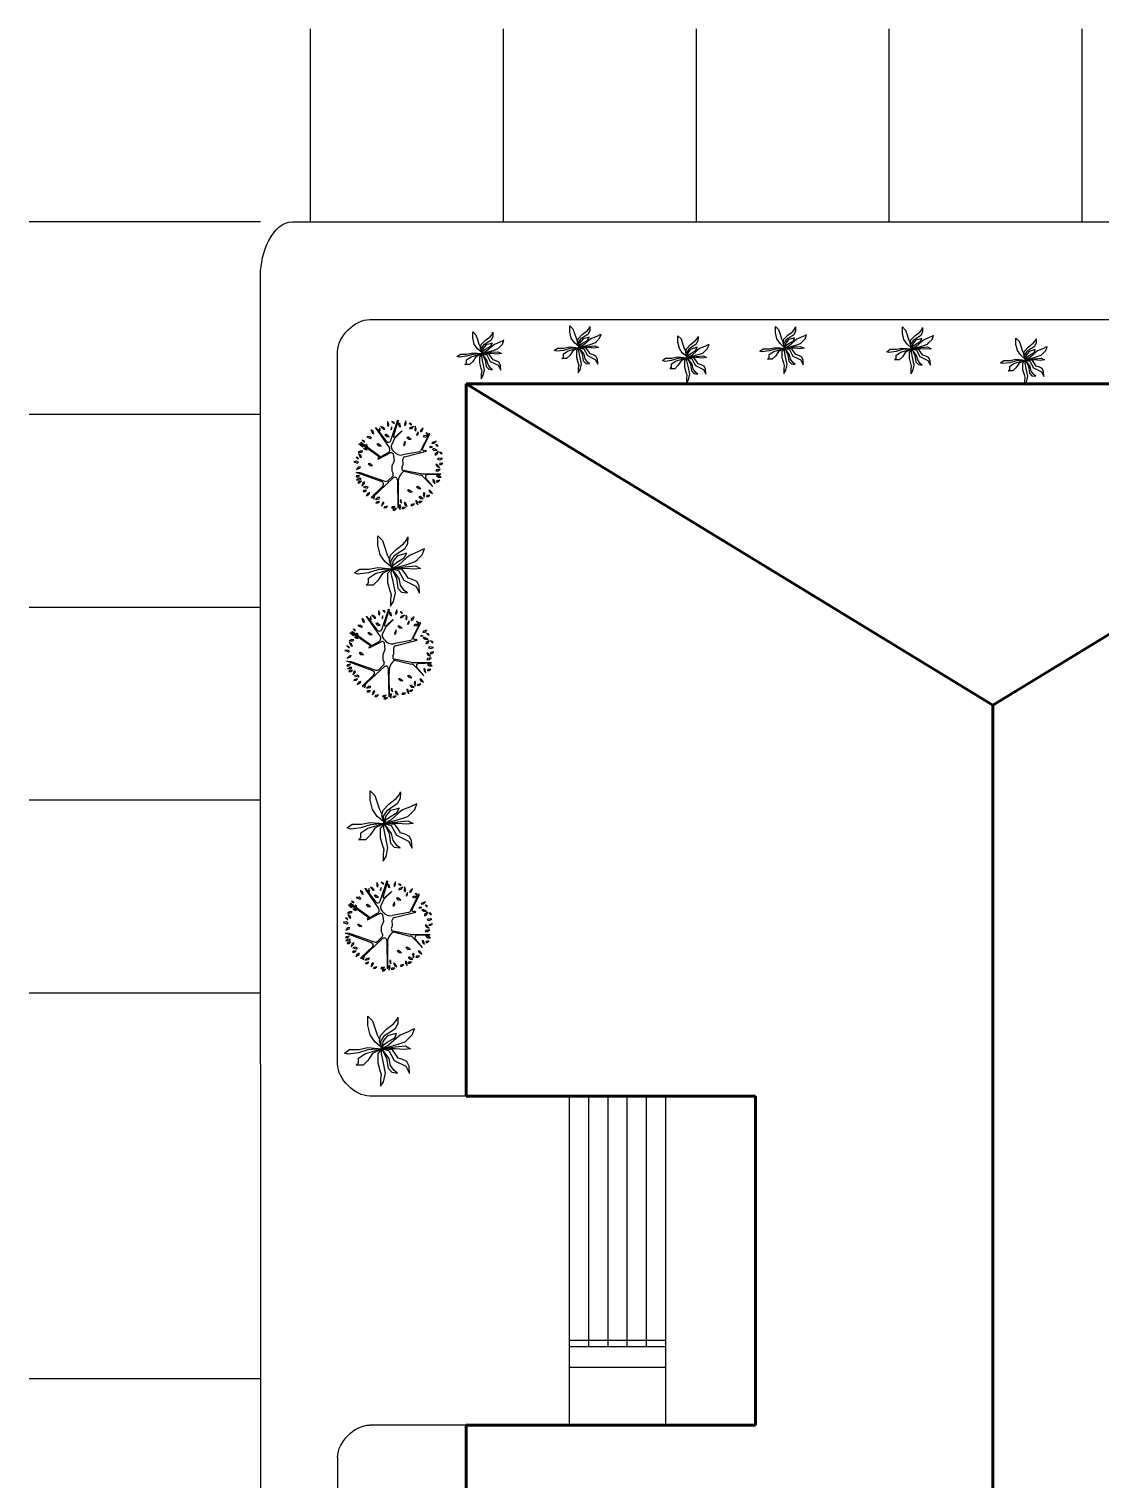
# Model space of a CAD drawing. Header units: millimetres. Extents: x -273369 to 399464, y -35443 to 194245.
# Drawn here: x -178749 to -162076, y -15001 to 7557 of the extents above; entities that cross this region are included whole.
import ezdxf

# ---------------------------------------------------------------- set-up
doc = ezdxf.new("R2010")
doc.units = ezdxf.units.MM
doc.layers.add('TREES', color=3, linetype='Continuous')

# ---------------------------------------------------------------- blocks, each defined once
blk = doc.blocks.new('R_TREE8')
at = {"layer": 'TREES', "color": 3}
for p, q in [((-86, 880), (-139, 649)), ((-4, 1005), (-86, 880)), ((-22, 686), (-4, 818)), ((-4, 818), (-4, 1005)), ((-694, 461), (-793, 655)), ((-793, 655), (-781, 455)), ((-781, 455), (-723, 336)), ((-372, 304), (-694, 461)), ((-308, 624), (-466, 649)), ((-466, 649), (-378, 580)), ((-378, 580), (-279, 436)), ((-209, 517), (-308, 624)), ((-279, 436), (-238, 254)), ((-168, 254), (-209, 517)), ((-139, 649), (-74, 336)), ((13, 580), (-22, 686)), ((72, 367), (13, 580)), ((341, 305), (468, 432)), ((468, 432), (659, 432)), ((659, 432), (595, 369)), ((-822, -15), (-647, 4)), ((-723, 336), (-606, 279)), ((-647, 4), (-407, -15)), ((-606, 279), (-483, 242)), ((-483, 242), (-413, 129)), ((-413, 129), (-326, 10)), ((-226, 35), (-372, 304)), ((-326, 10), (-40, -12)), ((-238, 254), (-40, -12)), ((-40, -12), (-226, 35)), ((-40, -12), (-168, 254)), ((-74, 336), (-28, 110)), ((-40, -12), (72, 117)), ((405, 115), (-40, -12)), ((-40, -12), (214, 115)), ((-28, 110), (-40, -12)), ((-40, -12), (340, 17)), ((72, 117), (72, 367)), ((214, 115), (341, 305)), ((340, 17), (597, 98)), ((580, 4), (352, -46)), ((595, 242), (405, 115)), ((837, 4), (580, 4)), ((595, 369), (595, 242)), ((597, 98), (872, 135)), ((971, 104), (837, 4)), ((872, 135), (971, 104)), ((-865, -393), (-927, -553)), ((-738, -266), (-865, -393)), ((-682, -90), (-822, -15)), ((-752, -472), (-536, -384)), ((-675, -203), (-738, -266)), ((-402, -65), (-682, -90)), ((-484, -139), (-675, -203)), ((-536, -384), (-437, -303)), ((-40, -12), (-484, -139)), ((-390, -315), (-442, -434)), ((-437, -303), (-220, -109)), ((-407, -15), (-40, -12)), ((-40, -12), (-402, -65)), ((-180, -190), (-390, -315)), ((-361, -409), (-197, -365)), ((-220, -109), (-40, -12)), ((-215, -434), (-98, -353)), ((-197, -365), (-133, -290)), ((-86, -121), (-180, -190)), ((-4, -378), (-168, -547)), ((-133, -290), (-69, -209)), ((-98, -353), (-4, -215)), ((-40, -12), (-86, -121)), ((-69, -209), (-40, -12)), ((352, -46), (-40, -12)), ((-40, -12), (25, -234)), ((-4, -215), (-22, -59)), ((-22, -59), (151, -203)), ((25, -234), (-4, -378)), ((87, -393), (24, -266)), ((151, -584), (87, -393)), ((151, -203), (278, -393)), ((278, -393), (341, -647)), ((-927, -553), (-875, -534)), ((-875, -534), (-752, -472)), ((-477, -878), (-472, -691)), ((-472, -691), (-390, -547)), ((-442, -434), (-361, -409)), ((-361, -691), (-442, -791)), ((-390, -547), (-215, -434)), ((-168, -547), (-361, -691)), ((214, -774), (151, -584)), ((341, -901), (214, -774)), ((341, -647), (341, -901)), ((-442, -791), (-477, -878))]:
    blk.add_line(p, q, dxfattribs=at)
blk = doc.blocks.new('R_TREE13')
at = {"layer": 'TREES', "color": 3}
for p, q in [((-197, 1314), (-209, 1201)), ((-164, 1237), (-197, 1314)), ((-18, 1279), (-61, 1330)), ((-61, 1330), (-45, 1241)), ((-927, 886), (-960, 860)), ((-939, 940), (-948, 923)), ((-948, 923), (-425, 655)), ((-493, 719), (-939, 940)), ((-925, 861), (-927, 886)), ((-881, 876), (-886, 762)), ((-844, 801), (-881, 876)), ((-659, 1066), (-719, 1123)), ((-719, 1123), (-685, 1015)), ((-685, 1015), (-647, 998)), ((-647, 998), (-659, 1066)), ((-622, 1111), (-575, 1160)), ((-609, 1159), (-622, 1111)), ((-577, 1185), (-609, 1159)), ((-575, 1160), (-577, 1185)), ((-549, 1013), (-558, 945)), ((-558, 945), (-542, 926)), ((-531, 966), (-549, 1013)), ((-542, 926), (-531, 966)), ((-445, 1154), (-496, 1052)), ((-496, 1052), (-481, 1013)), ((-481, 1013), (-441, 1070)), ((-441, 1070), (-445, 1154)), ((-331, 1155), (-407, 1192)), ((-407, 1192), (-341, 1098)), ((-390, 1229), (-343, 1279)), ((-377, 1278), (-390, 1229)), ((-345, 1304), (-377, 1278)), ((-343, 1279), (-345, 1304)), ((-341, 1098), (-300, 1093)), ((-300, 1093), (-331, 1155)), ((-209, 1201), (-182, 1170)), ((-182, 1170), (-164, 1237)), ((-45, 1241), (-16, 1223)), ((-22, 1158), (-23, 1117)), ((-23, 1117), (36, 1153)), ((66, 1231), (-22, 1158)), ((-16, 1223), (-18, 1279)), ((36, 1153), (66, 1231)), ((171, 1185), (117, 1250)), ((117, 1250), (138, 1137)), ((138, 1137), (174, 1116)), ((174, 1116), (171, 1185)), ((282, 874), (269, 1263)), ((269, 1263), (269, 710)), ((359, 1276), (301, 1178)), ((301, 1178), (314, 1138)), ((314, 1138), (357, 1192)), ((327, 719), (646, 1029)), ((357, 1192), (359, 1276)), ((646, 1029), (405, 821)), ((455, 1062), (436, 1025)), ((436, 1025), (505, 1034)), ((497, 1186), (454, 1238)), ((454, 1238), (471, 1148)), ((565, 1093), (455, 1062)), ((471, 1148), (499, 1130)), ((499, 1130), (497, 1186)), ((505, 1034), (565, 1093)), ((758, 949), (753, 908)), ((753, 908), (815, 940)), ((850, 1016), (758, 949)), ((815, 940), (850, 1016)), ((940, 887), (898, 939)), ((898, 939), (914, 849)), ((943, 832), (940, 887)), ((-1091, 529), (-1169, 498)), ((-1169, 498), (-1055, 484)), ((-1101, 391), (-1166, 444)), ((-1166, 444), (-1125, 338)), ((-1040, 708), (-1119, 736)), ((-1119, 736), (-1044, 651)), ((-1024, 511), (-1091, 529)), ((-1055, 484), (-1024, 511)), ((-1044, 651), (-1002, 651)), ((-1002, 651), (-1040, 708)), ((-998, 587), (-920, 539)), ((-931, 584), (-998, 587)), ((-973, 812), (-925, 861)), ((-960, 860), (-973, 812)), ((-888, 549), (-931, 584)), ((-920, 539), (-888, 549)), ((-886, 762), (-857, 733)), ((-857, 733), (-844, 801)), ((-415, 833), (-435, 808)), ((-435, 808), (-428, 769)), ((-249, 180), (-415, 833)), ((-401, 623), (-307, 119)), ((269, 710), (159, 141)), ((184, 161), (306, 655)), ((715, 670), (646, 579)), ((646, 579), (654, 538)), ((654, 538), (703, 587)), ((703, 587), (715, 670)), ((851, 781), (819, 755)), ((819, 755), (886, 735)), ((964, 764), (851, 781)), ((886, 735), (964, 764)), ((914, 849), (943, 832)), ((1012, 739), (943, 648)), ((943, 648), (951, 607)), ((951, 607), (1000, 656)), ((1000, 656), (1012, 739)), ((1082, 555), (1061, 519)), ((1061, 519), (1130, 523)), ((1121, 650), (1078, 702)), ((1078, 702), (1095, 612)), ((1194, 577), (1082, 555)), ((1095, 612), (1123, 595)), ((1123, 595), (1121, 650)), ((1130, 523), (1194, 577)), ((1208, 423), (1166, 475)), ((1166, 475), (1182, 385)), ((-1244, 227), (-1327, 220)), ((-1327, 220), (-1223, 173)), ((-1217, 43), (-1275, -18)), ((-1275, -18), (-1166, 15)), ((-1266, 317), (-1219, 367)), ((-1254, 366), (-1266, 317)), ((-1221, 391), (-1254, 366)), ((-1185, 189), (-1244, 227)), ((-1223, 173), (-1185, 189)), ((-1219, 367), (-1221, 391)), ((-1149, 53), (-1217, 43)), ((-1166, 15), (-1149, 53)), ((-1125, 338), (-1086, 323)), ((-1086, 323), (-1101, 391)), ((-861, -84), (-1032, 100)), ((-1032, 100), (-1019, 100)), ((-1019, 100), (-797, -126)), ((-770, 380), (-839, 289)), ((-839, 289), (-831, 248)), ((-831, 248), (-782, 297)), ((-782, 297), (-770, 380)), ((-639, 199), (-723, 193)), ((-723, 193), (-619, 146)), ((-581, 162), (-639, 199)), ((-619, 146), (-581, 162)), ((-5, 131), (-181, 127)), ((61, 100), (-5, 131)), ((96, 99), (130, 98)), ((812, 401), (743, 310)), ((743, 310), (751, 269)), ((751, 269), (800, 318)), ((800, 318), (812, 401)), ((1052, 80), (1032, 53)), ((1032, 53), (1087, 50)), ((1143, 87), (1052, 80)), ((1087, 50), (1143, 87)), ((1129, 204), (1120, 164)), ((1120, 164), (1184, 188)), ((1229, 259), (1129, 204)), ((1182, 385), (1211, 368)), ((1184, 188), (1229, 259)), ((1218, 62), (1184, 38)), ((1184, 38), (1249, 13)), ((1211, 368), (1208, 423)), ((1329, 37), (1218, 62)), ((1249, 13), (1329, 37)), ((1301, 150), (1259, 202)), ((1259, 202), (1275, 112)), ((1275, 112), (1303, 95)), ((1303, 95), (1301, 150)), ((-1359, -26), (-1337, -13)), ((-737, -234), (-1359, -26)), ((-1337, -13), (-855, -161)), ((-1308, -204), (-1260, -154)), ((-1295, -155), (-1308, -204)), ((-1234, -296), (-1307, -336)), ((-1307, -336), (-1193, -337)), ((-1262, -129), (-1295, -155)), ((-1260, -154), (-1262, -129)), ((-1165, -307), (-1234, -296)), ((-1193, -337), (-1165, -307)), ((-1099, -205), (-1149, -208)), ((-1149, -208), (-1088, -238)), ((-1076, -416), (-1134, -454)), ((-1124, -699), (-526, -285)), ((-717, -365), (-1108, -662)), ((-1065, -228), (-1099, -205)), ((-1088, -238), (-1065, -228)), ((-1077, -458), (-1076, -416)), ((-853, -283), (-922, -374)), ((-922, -374), (-914, -415)), ((-914, -415), (-865, -366)), ((-865, -366), (-853, -283)), ((-855, -161), (-849, -121)), ((-797, -126), (-603, -217)), ((-414, -147), (-494, -205)), ((-367, -324), (-269, -501)), ((-183, -615), (-366, -258)), ((-342, -168), (-337, -165)), ((-337, -165), (-133, -139)), ((-133, -139), (30, -206)), ((30, -206), (168, -206)), ((168, -206), (252, -166)), ((225, -1166), (483, -418)), ((330, -180), (456, -303)), ((979, -799), (385, -163)), ((436, -38), (1280, -25)), ((1275, -4), (576, -8)), ((1276, -386), (1233, -334)), ((1233, -334), (1249, -424)), ((1281, -159), (1238, -107)), ((1238, -107), (1254, -197)), ((1249, -424), (1278, -441)), ((1254, -197), (1283, -215)), ((1280, -25), (1275, -4)), ((1278, -441), (1276, -386)), ((1283, -215), (1281, -159)), ((1348, -118), (1305, -66)), ((1305, -66), (1321, -156)), ((1321, -156), (1350, -173)), ((1350, -173), (1348, -118)), ((-1134, -454), (-1163, -532)), ((-1163, -532), (-1077, -458)), ((-1108, -662), (-1124, -699)), ((-1038, -554), (-1121, -567)), ((-1121, -567), (-1015, -607)), ((-1012, -770), (-1063, -836)), ((-1063, -836), (-958, -791)), ((-978, -588), (-1038, -554)), ((-1015, -607), (-978, -588)), ((-945, -751), (-1012, -770)), ((-958, -791), (-945, -751)), ((-819, -815), (-857, -873)), ((-851, -957), (-803, -853)), ((-803, -853), (-819, -815)), ((-273, -578), (-678, -1139)), ((-647, -1139), (-250, -575)), ((-570, -525), (-639, -615)), ((-639, -615), (-631, -656)), ((-631, -656), (-582, -608)), ((-582, -608), (-570, -525)), ((-228, -577), (-198, -630)), ((-198, -630), (-183, -615)), ((24, -787), (-45, -878)), ((-37, -919), (12, -870)), ((12, -870), (24, -787)), ((506, -499), (221, -1281)), ((628, -471), (968, -824)), ((826, -865), (851, -929)), ((866, -873), (826, -865)), ((912, -713), (876, -733)), ((876, -733), (937, -764)), ((1020, -750), (912, -713)), ((937, -764), (1020, -750)), ((968, -824), (979, -799)), ((975, -562), (977, -631)), ((1010, -584), (975, -562)), ((977, -631), (1029, -697)), ((1029, -697), (1010, -584)), ((1094, -576), (1110, -666)), ((1136, -628), (1094, -576)), ((1141, -443), (1101, -452)), ((1101, -452), (1150, -500)), ((1110, -666), (1138, -683)), ((1138, -683), (1136, -628)), ((1233, -511), (1141, -443)), ((1150, -500), (1233, -511)), ((-857, -873), (-851, -957)), ((-746, -1095), (-698, -1045)), ((-733, -1046), (-746, -1095)), ((-700, -1021), (-733, -1046)), ((-698, -1045), (-700, -1021)), ((-678, -1139), (-647, -1139)), ((-636, -1194), (-559, -1109)), ((-616, -1112), (-636, -1194)), ((-594, -951), (-625, -991)), ((-625, -991), (-562, -965)), ((-563, -1068), (-616, -1112)), ((-554, -941), (-594, -951)), ((-559, -1109), (-563, -1068)), ((-562, -965), (-554, -941)), ((-473, -944), (-504, -990)), ((-504, -990), (-500, -1057)), ((-500, -1057), (-461, -975)), ((-461, -975), (-473, -944)), ((-422, -1075), (-433, -1144)), ((-433, -1144), (-394, -1218)), ((-391, -1104), (-422, -1075)), ((-394, -1218), (-391, -1104)), ((-294, -1140), (-340, -1210)), ((-340, -1210), (-239, -1157)), ((-229, -1117), (-294, -1140)), ((-240, -1281), (-193, -1231)), ((-228, -1232), (-240, -1281)), ((-239, -1157), (-229, -1117)), ((-195, -1206), (-228, -1232)), ((-193, -1231), (-195, -1206)), ((-85, -1202), (-116, -1264)), ((-116, -1264), (-100, -1346)), ((-100, -1346), (-64, -1238)), ((-64, -1238), (-85, -1202)), ((-45, -878), (-37, -919)), ((47, -1151), (64, -1218)), ((86, -1165), (47, -1151)), ((64, -1218), (130, -1270)), ((130, -1270), (86, -1165)), ((221, -1281), (225, -1166)), ((353, -1226), (310, -1174)), ((310, -1174), (326, -1264)), ((326, -1264), (355, -1281)), ((355, -1281), (353, -1226)), ((406, -1130), (403, -1199)), ((403, -1199), (451, -1268)), ((440, -1155), (406, -1130)), ((451, -1268), (440, -1155)), ((528, -1169), (485, -1117)), ((485, -1117), (502, -1207)), ((502, -1207), (530, -1225)), ((547, -1026), (506, -1030)), ((506, -1030), (549, -1084)), ((530, -1225), (528, -1169)), ((631, -1104), (547, -1026)), ((549, -1084), (631, -1104)), ((666, -914), (639, -978)), ((639, -978), (660, -1059)), ((660, -1059), (689, -949)), ((689, -949), (666, -914)), ((791, -1015), (748, -963)), ((748, -963), (765, -1053)), ((765, -1053), (793, -1070)), ((793, -1070), (791, -1015)), ((851, -929), (922, -973)), ((922, -973), (866, -873))]:
    blk.add_line(p, q, dxfattribs=at)
for centre, radius, start, end in [((356, 877), 74.2, 181.8634, 310.8225), ((-473, 760), 45.5, 243.64, 10.6014), ((-446, 614), 45.5, 10.6014, 62.8786), ((379, 666), 74.2, 134.2448, 188.0202), ((-569, 70), 267, 305.6088, 10.6014), ((-182, 197), 69.3, 194.2079, 271.0805), ((80, 142), 45.5, 245.2333, 290.9483), ((113, 140), 45.5, 290.9483, 1.3032), ((501, 356), 372, 211.6861, 281.6811), ((-894, -115), 45.5, 351.8668, 43.0362), ((-761, -305), 74.2, 305.6088, 71.5971), ((-559, -115), 111, 246.551, 305.6088), ((-464, -377), 111, 28.8202, 123.7178), ((-304, -226), 69.3, 123.3556, 207.1442), ((281, -229), 69.3, 45.654, 114.8963), ((439, -112), 74.2, 91.721, 223.4992), ((378, -382), 111, 341.1475, 45.654), ((-334, -537), 74.2, 322.3062, 28.8202), ((-239, -584), 13.6, 28.8202, 142.9276), ((576, -524), 74.2, 45.654, 159.9847)]:
    blk.add_arc(centre, radius, start, end, dxfattribs=at)

msp = doc.modelspace()

# ---------------------------------------------------------------- linework, layer by layer
for p, q in [((-174368.737, 4557.324), (-174368.737, 7557.324)), ((-171368.737, 4557.324), (-171368.737, 7557.324)), ((-168368.737, 4557.324), (-168368.737, 7557.324)), ((-165368.737, 4557.324), (-165368.737, 7557.324)), ((-162368.737, 4557.324), (-162368.737, 7557.324)), ((-175148.737, 4557.324), (-178748.737, 4557.324)), ((-174648.737, 4557.324), (-153368.737, 4557.324)), ((-175148.737, -8542.676), (-175148.737, 3737.324)), ((-173448.737, 3037.324), (-155068.737, 3037.324)), ((-173948.737, -8542.676), (-173948.737, 2537.324)), ((-175148.737, 1557.324), (-178748.737, 1557.324)), ((-175148.737, -1442.676), (-178748.737, -1442.676)), ((-175148.737, -4442.676), (-178748.737, -4442.676)), ((-175148.737, -7442.676), (-178748.737, -7442.676)), ((-175148.737, -8542.676), (-175148.737, -26942.676)), ((-171948.737, -9042.676), (-173448.737, -9042.676)), ((-170348.737, -9042.676), (-170348.737, -14162.676)), ((-170048.737, -9042.676), (-170048.737, -12942.676)), ((-169748.737, -9042.676), (-169748.737, -12942.676)), ((-169448.737, -9042.676), (-169448.737, -12942.676)), ((-169148.737, -9042.676), (-169148.737, -12942.676)), ((-168848.737, -9042.676), (-168848.737, -14162.676)), ((-170348.737, -12842.676), (-168848.737, -12842.676)), ((-168848.737, -12942.676), (-170348.737, -12942.676)), ((-170348.737, -13262.676), (-168848.737, -13262.676)), ((-175148.737, -13442.676), (-178748.737, -13442.676)), ((-171948.737, -14162.676), (-173448.737, -14162.676)), ((-173948.737, -14662.676), (-173948.737, -25742.676))]:
    msp.add_line(p, q)
at = {"lineweight": 60}
for p, q in [((-155568.737, 2037.324), (-171948.737, 2037.324)), ((-171948.737, 2037.324), (-171948.737, -9042.676)), ((-163758.737, -2962.676), (-171948.737, 2037.324)), ((-163758.737, -2962.676), (-155568.737, 2037.324)), ((-163758.737, -2962.676), (-163758.737, -20242.676)), ((-167448.737, -9042.676), (-171948.737, -9042.676)), ((-167448.737, -9042.676), (-167448.737, -11602.676)), ((-167448.737, -14162.676), (-167448.737, -11602.676)), ((-167448.737, -14162.676), (-171948.737, -14162.676)), ((-171948.737, -14162.676), (-171948.737, -25242.676))]:
    msp.add_line(p, q, dxfattribs=at)
for points in [[(-175148.737, 3737.324), (-175148.737, 4057.462), (-174968.876, 4557.324), (-174648.737, 4557.324)], [(-173948.737, 2537.324), (-173948.737, 2773.026), (-173684.439, 3037.324), (-173448.737, 3037.324)], [(-173448.737, -9042.676), (-173684.439, -9042.676), (-173948.737, -8778.379), (-173948.737, -8542.676)], [(-173948.737, -14662.676), (-173948.737, -14426.974), (-173684.439, -14162.676), (-173448.737, -14162.676)]]:
    msp.add_open_spline(points, degree=3)

# ---------------------------------------------------------------- block references
for name, p, xscale, yscale, zscale, rotation in [('R_TREE8', (-170207.646, 2594.567), 0.383444302622244, 0.383444302622244, 0.383444302622244, 180), ('R_TREE8', (-171716.949, 2502.427), 0.383444302622244, 0.383444302622244, 0.383444302622244, 180), ('R_TREE8', (-168526.151, 2438.468), 0.383444302622244, 0.383444302622244, 0.383444302622244, 180), ('R_TREE8', (-167010.05, 2585.385), 0.383444302622244, 0.383444302622244, 0.383444302622244, 180), ('R_TREE8', (-165034.522, 2576.203), 0.383444302622244, 0.383444302622244, 0.383444302622244, 180), ('R_TREE8', (-163267.594, 2402.616), 0.383444302622244, 0.383444302622244, 0.383444302622244, 180), ('R_TREE13', (-172999.458, 772.02), 0.5177606510868751, 0.5177606510868751, 0.5177606510868751, 270), ('R_TREE8', (-173129.705, -845.759), 0.5721682174428668, 0.5721682174428668, 0.5721682174428668, 180), ('R_TREE13', (-173140.551, -2165.443), 0.5177606510868751, 0.5177606510868751, 0.5177606510868751, 270), ('R_TREE8', (-173245.304, -4811.985), 0.5721682174428668, 0.5721682174428668, 0.5721682174428668, 180), ('R_TREE13', (-173164.067, -6395.389), 0.5177606510868751, 0.5177606510868751, 0.5177606510868751, 270), ('R_TREE8', (-173283.835, -8316.127), 0.5721682174428668, 0.5721682174428668, 0.5721682174428668, 180)]:
    msp.add_blockref(name, p, dxfattribs=dict(xscale=xscale, yscale=yscale, zscale=zscale, rotation=rotation))

doc.saveas('drawing.dxf')
